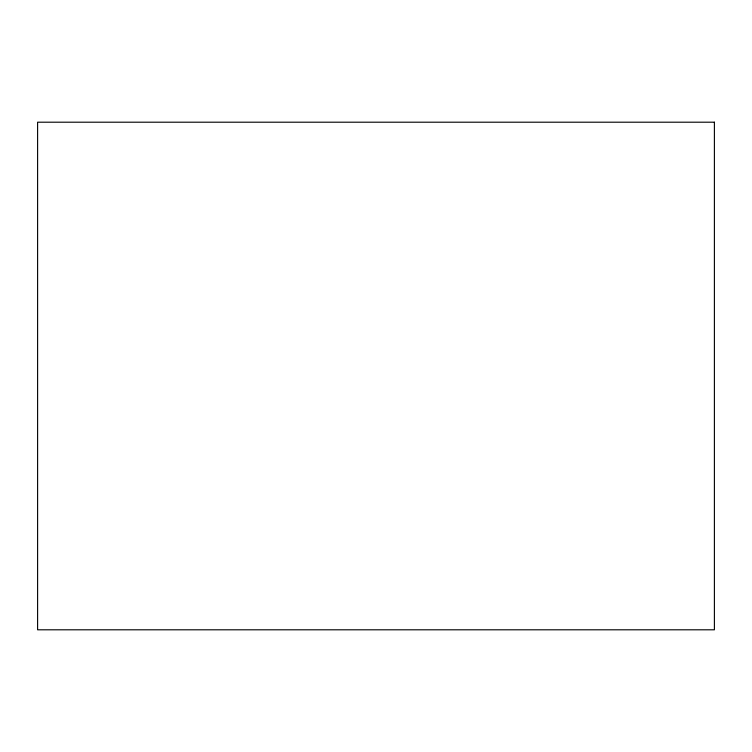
<?xml version="1.0" encoding="UTF-8"?>
<svg xmlns="http://www.w3.org/2000/svg" width="752" height="752" viewBox="0 0 752 752"><rect width="100%" height="100%" fill="white"/><g stroke="black" fill="none" stroke-linecap="round" stroke-linejoin="round"><path stroke-width="1.13" d="M714.4 122.2L37.6 122.2L37.6 629.8L714.4 629.8L714.4 122.2"/></g></svg>
